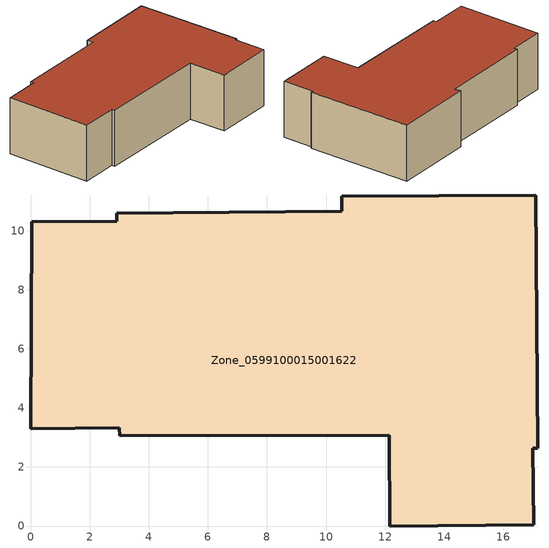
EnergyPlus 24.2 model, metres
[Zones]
Zone_0599100015001622
 floor ground (C_G): 3,3.32 0,3.3 0.03,10.3 2.91,10.32 2.91,10.6 10.53,10.66 10.53,11.16 17.1,11.21 17.17,2.63 17.01,2.63 17.03,0.04 12.16,0 12.14,3.07 3.01,3.06 z0.84
 wall outside (C_F): 10.53,11.16 10.53,10.66 2.91,10.6 2.91,10.32 0.03,10.3 0,3.3 3,3.32 3.01,3.06 12.14,3.07 12.16,0 17.03,0.04 17.01,2.63 17.17,2.63 17.1,11.21 10.53,11.16 z0.84:5.43
 roof outside (C_R): 17.01,2.63 17.17,2.63 17.1,11.21 10.53,11.16 10.53,10.66 2.91,10.6 2.91,10.32 0.03,10.3 0,3.3 3,3.32 3.01,3.06 12.14,3.07 12.16,0 17.03,0.04 z5.43
[BUILDING]
Pand.0599100015001622: North Axis=0; Terrain=City; Loads Convergence Tolerance Value=0.04; Temperature Convergence Tolerance Value=0.4; Solar Distribution=FullExterior; Maximum Number of Warmup Days=25; Minimum Number of Warmup Days=1
[Site:Location]
Rotterdam.The.Hague.AP_ZH_NLD Design_Conditions: Latitude=51.96; Longitude=4.45; Time Zone=1; Elevation=-4.5
[SITE:GROUNDTEMPERATURE:BUILDINGSURFACE]
18, 18, 18, 18, 18, 18, 18, 18, 18, 18, 18, 18
[MATERIAL] Thermal Absorptance=0.9; Solar Absorptance=0.7; Visible Absorptance=0.7
Name | Roughness | Thickness | Conductivity | Density | Specific Heat
G.D.1965 | MediumSmooth | 0.15 | 1 | 540 | 1210
F.D.1965 | Rough | 0.3 | 0.857143 | 1920 | 840
R.D.1965 | MediumRough | 0.2 | 0.08 | 1500 | 1000
[CONSTRUCTION]
C_G: G.D.1965
C_F: F.D.1965
C_R: R.D.1965
[ZONE]
Zone_0599100015001622: Type=1; Multiplier=1; Ceiling Height=Autocalculate; Volume=Autocalculate; Floor Area=autocalculate; Part of Total Floor Area=Yes
[ZONEINFILTRATION:DESIGNFLOWRATE]
Infil_Zone_0599100015001622: Zone or ZoneList or Space or SpaceList=Zone_0599100015001622; Schedule=AlwaysOn; Design Flow Rate Calculation Method=Flow/Area; Flow Rate per Floor Area=0.0042; Constant Term Coefficient=1; Temperature Term Coefficient=0; Velocity Term Coefficient=0; Velocity Squared Term Coefficient=0
[HVACTEMPLATE:ZONE:IDEALLOADSAIRSYSTEM]
Zone_0599100015001622: Maximum Heating Supply Air Temperature=50; Minimum Cooling Supply Air Temperature=13; Maximum Heating Supply Air Humidity Ratio=0.0156; Minimum Cooling Supply Air Humidity Ratio=0.0077; Heating Limit=NoLimit; Cooling Limit=NoLimit; Dehumidification Control Type=ConstantSensibleHeatRatio; Cooling Sensible Heat Ratio=0.7; Dehumidification Setpoint=60; Humidification Control Type=None; Humidification Setpoint=30; Outdoor Air Method=None; Outdoor Air Flow Rate per Person=0.00944; Outdoor Air Flow Rate per Zone Floor Area=0; Outdoor Air Flow Rate per Zone=0; Demand Controlled Ventilation Type=None; Outdoor Air Economizer Type=NoEconomizer; Heat Recovery Type=None; Sensible Heat Recovery Effectiveness=0.7; Latent Heat Recovery Effectiveness=0.65
[ZONECONTROL:THERMOSTAT]
ThermostatControl_Zone_0599100015001622: Zone or ZoneList=Zone_0599100015001622; Control Type Schedule=DualSetpointControlType; Control 1=Thermostat_Zone_0599100015001622; Temperature Difference Between Cutout And Setpoint=0
[THERMOSTATSETPOINT:DUALSETPOINT]
Thermostat_Zone_0599100015001622: Heating Setpoint Temperature Schedule=HeatingSetpoint_Zone_0599100015001622; Cooling Setpoint Temperature Schedule=CoolingSetpoint_Zone_0599100015001622
[SCHEDULE:COMPACT]
HeatingSetpoint_Zone_0599100015001622: Through: 12/31, For: AllDays, Until: 24:00, 21
CoolingSetpoint_Zone_0599100015001622: Through: 12/31, For: AllDays, Until: 24:00, 24
DualSetpointControlType: Through: 12/31, For: AllDays, Until: 24:00, 4
AlwaysOn: Through: 12/31, For: AllDays, Until: 24:00, 1
